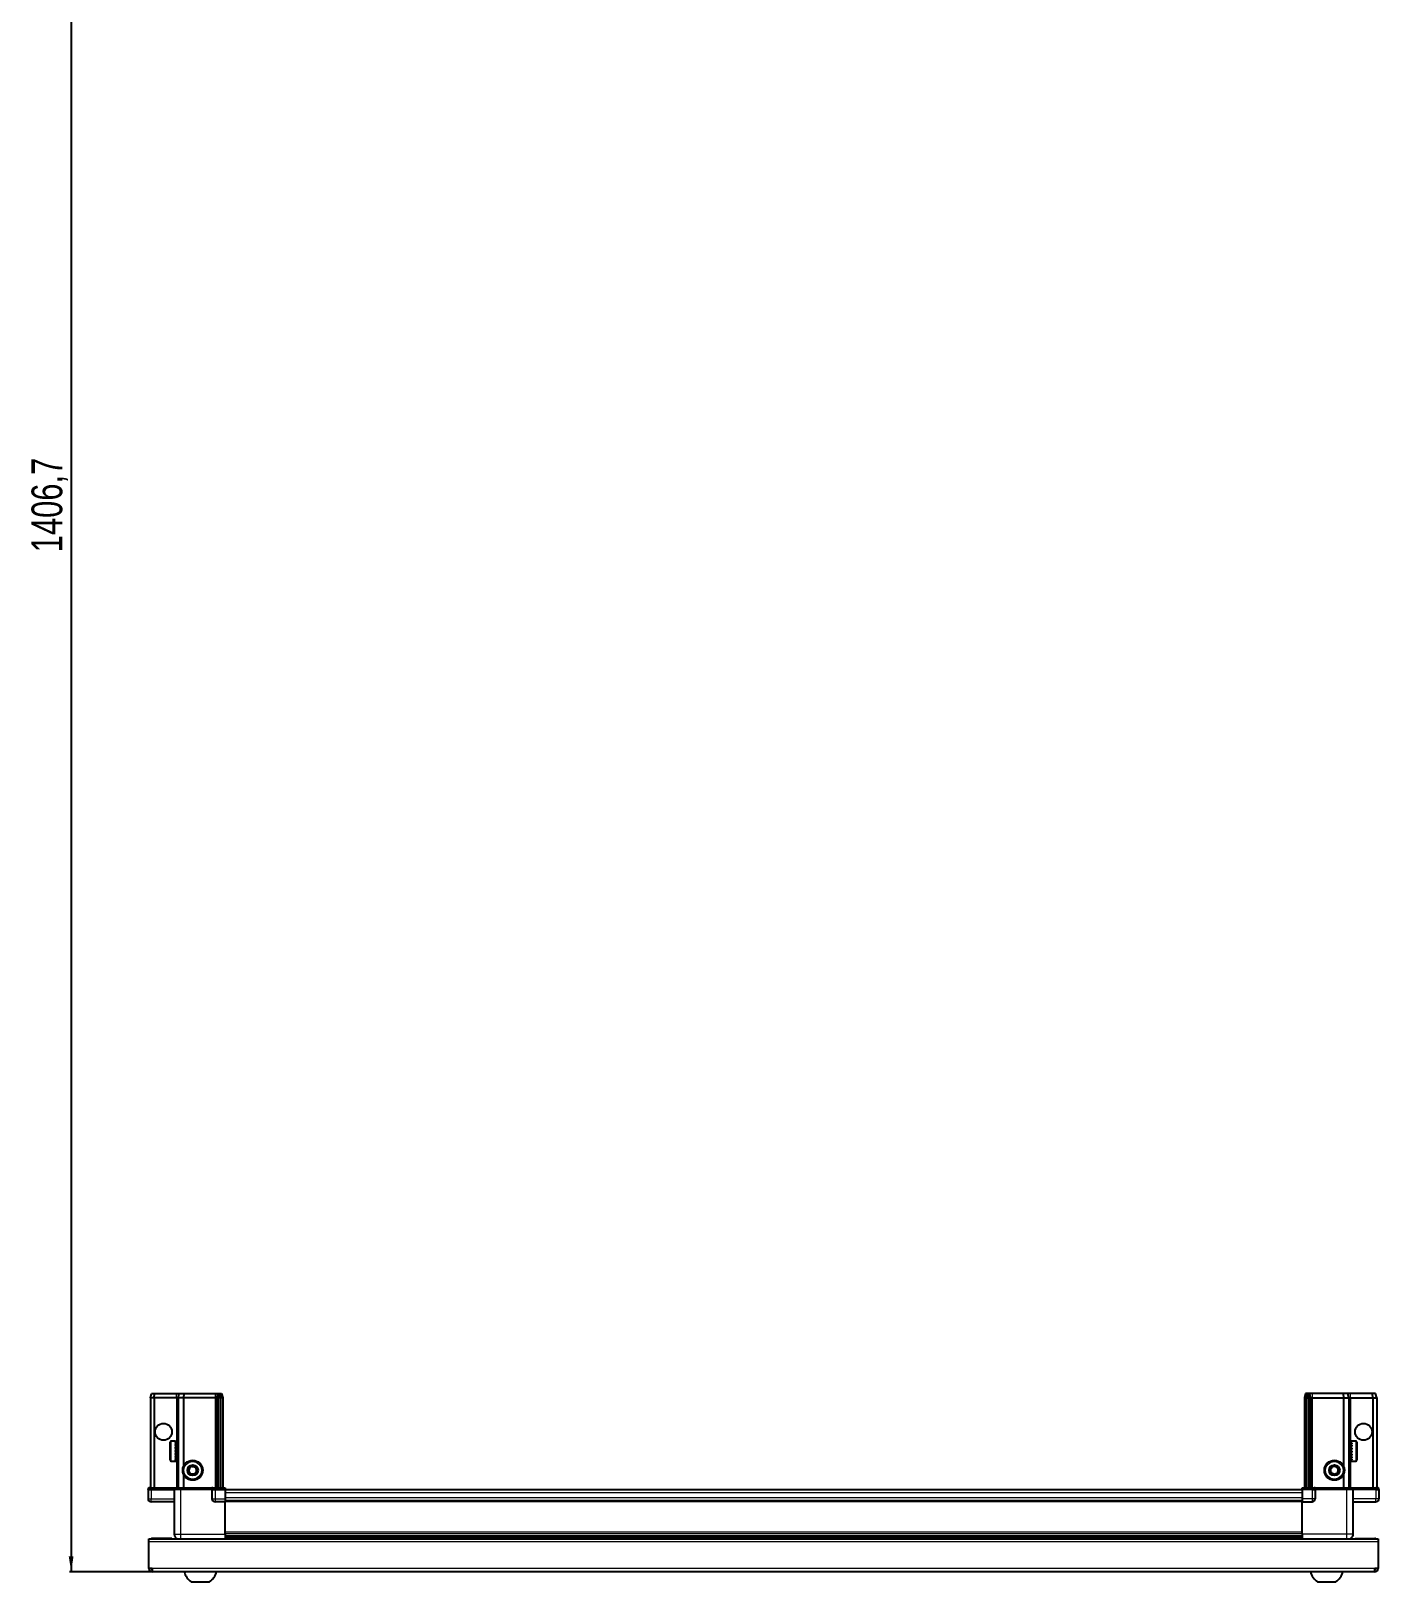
# Model space of a CAD drawing. Header units: millimetres. Extents: x 799 to 4278, y -297 to 1771.
# Drawn here: x 847 to 1723, y -297 to 711 of the extents above; entities that cross this region are included whole.
import ezdxf

# ---------------------------------------------------------------- set-up
doc = ezdxf.new("R2010")
doc.units = ezdxf.units.MM
doc.layers.add('FORMAT', color=7, linetype='Continuous')
doc.styles.add('SLDTEXTSTYLE0', font='TXT', dxfattribs={"width": 0.75})
doc.dimstyles.new('SLDDIMSTYLE0', dxfattribs={"dimtxt": 20, "dimasz": 10, "dimexe": 0, "dimexo": 0.0625, "dimgap": 5, "dimtad": 2, "dimdec": 1, "dimrnd": 1e-09, "dimzin": 12, "dimdsep": 46, "dimtxsty": 'SLDTEXTSTYLE0', "dimsah": 1, "dimcen": 0.09, "dimadec": 0, "dimazin": 3, "dimtfac": 1, "dimtofl": 0, "dimtmove": 0, "dimatfit": 3, "dimfxl": 0, "dimfrac": 2, "dimtolj": 1, "dimtzin": 12, "dimarcsym": 0})

# ---------------------------------------------------------------- blocks, each defined once
blk = doc.blocks.new('_D_8')
at = {"layer": 'FORMAT'}
for p, q in [((925.6, 1116.7), (872.5, 1116.7)), ((873.5, 1116.7), (873.5, -290)), ((926.1, -290), (872.5, -290))]:
    blk.add_line(p, q, dxfattribs=at)
for points in [[(873.5, 1116.7), (871.9, 1106.7), (875, 1106.7)], [(873.5, -290), (875, -280), (871.9, -280)]]:
    blk.add_solid(points, dxfattribs=at)
at = {"layer": 'FORMAT', "insert": (847.7, 372.7), "char_height": 20, "attachment_point": 1, "rotation": 90, "style": 'SLDTEXTSTYLE0'}
blk.add_mtext('1406,7', dxfattribs=at)

msp = doc.modelspace()

# ---------------------------------------------------------------- linework, layer by layer
at = {"color": 7, "linetype": 'Continuous', "lineweight": 25}
for p, q in [((924.97, -177.03), (925.77, -174.03)), ((924.97, -177.03), (924.97, -235.33)), ((927.47, -177.03), (924.97, -177.03)), ((925.77, -174.03), (927.63, -174.03)), ((927.47, -177.03), (927.63, -174.03)), ((927.47, -177.03), (927.47, -235.33)), ((941.97, -177.03), (927.47, -177.03)), ((927.63, -174.03), (941.97, -174.03)), ((941.97, -174.03), (943.77, -174.03)), ((942.97, -177.03), (941.97, -177.03)), ((942.97, -177.03), (943.77, -174.03)), ((946.47, -177.03), (942.97, -177.03)), ((942.97, -177.03), (942.97, -235.33)), ((943.77, -174.03), (946.8, -174.03)), ((946.8, -174.03), (946.47, -177.03)), ((946.47, -177.03), (946.47, -221.53)), ((966.97, -177.03), (946.47, -177.03)), ((946.8, -174.03), (966.97, -174.03)), ((966.97, -174.03), (968.77, -174.03)), ((967.97, -177.03), (966.97, -177.03)), ((968.77, -174.03), (967.97, -177.03)), ((968.97, -177.03), (967.97, -177.03)), ((967.97, -177.03), (967.97, -235.33)), ((968.77, -174.03), (969.51, -174.03)), ((969.51, -174.03), (968.97, -177.03)), ((970.47, -177.03), (968.97, -177.03)), ((968.97, -177.03), (968.97, -235.33)), ((969.51, -174.03), (970.02, -174.03)), ((970.02, -174.03), (970.47, -177.03)), ((970.02, -174.03), (971.17, -174.03)), ((971.97, -177.03), (970.47, -177.03)), ((970.47, -177.03), (970.47, -235.33)), ((971.17, -174.03), (971.97, -177.03)), ((971.97, -177.03), (971.97, -235.33)), ((1675.77, -174.03), (1674.97, -177.03)), ((1674.97, -177.03), (1676.47, -177.03)), ((1674.97, -177.03), (1674.97, -235.33)), ((1676.93, -174.03), (1675.77, -174.03)), ((1676.93, -174.03), (1676.47, -177.03)), ((1676.47, -177.03), (1677.97, -177.03)), ((1676.47, -177.03), (1676.47, -235.33)), ((1677.43, -174.03), (1676.93, -174.03)), ((1677.43, -174.03), (1677.97, -177.03)), ((1678.17, -174.03), (1677.43, -174.03)), ((1677.97, -177.03), (1677.97, -235.33)), ((1677.97, -177.03), (1678.97, -177.03)), ((1678.17, -174.03), (1678.97, -177.03)), ((1679.97, -174.03), (1678.17, -174.03)), ((1678.97, -177.03), (1678.97, -235.33)), ((1678.97, -177.03), (1679.97, -177.03)), ((1700.14, -174.03), (1679.97, -174.03)), ((1679.97, -177.03), (1700.47, -177.03)), ((1700.14, -174.03), (1700.47, -177.03)), ((1703.17, -174.03), (1700.14, -174.03)), ((1700.47, -177.03), (1700.47, -221.53)), ((1700.47, -177.03), (1703.97, -177.03)), ((1703.97, -177.03), (1703.17, -174.03)), ((1704.97, -174.03), (1703.17, -174.03)), ((1703.97, -177.03), (1703.97, -235.33)), ((1703.97, -177.03), (1704.97, -177.03)), ((1719.32, -174.03), (1704.97, -174.03)), ((1704.97, -177.03), (1719.47, -177.03)), ((1719.47, -177.03), (1719.32, -174.03)), ((1721.17, -174.03), (1719.32, -174.03)), ((1719.47, -177.03), (1719.47, -235.33)), ((1719.47, -177.03), (1721.97, -177.03)), ((1721.97, -177.03), (1721.17, -174.03)), ((1721.97, -177.03), (1721.97, -235.33)), ((937.77, -217.23), (937.77, -205.83)), ((940.97, -205.03), (938.57, -205.03)), ((940.97, -205.03), (940.97, -205.03)), ((940.97, -205.03), (941.47, -205.03)), ((940.97, -205.22), (941.47, -205.22)), ((940.97, -205.22), (940.97, -205.44)), ((940.97, -205.44), (941.47, -205.44)), ((940.97, -206.02), (941.47, -206.02)), ((940.97, -206.02), (940.97, -206.44)), ((940.97, -206.44), (941.47, -206.44)), ((940.97, -207.35), (941.47, -207.35)), ((940.97, -207.35), (940.97, -207.94)), ((940.97, -207.94), (941.47, -207.94)), ((940.97, -209.09), (941.47, -209.09)), ((940.97, -209.09), (940.97, -209.79)), ((940.97, -209.79), (941.47, -209.79)), ((940.97, -211.07), (941.47, -211.07)), ((940.97, -211.07), (940.97, -211.81)), ((940.97, -211.22), (941.47, -211.22)), ((941.47, -205.22), (941.47, -205.03)), ((941.47, -205.44), (941.47, -205.22)), ((941.47, -206.02), (941.47, -205.44)), ((941.47, -206.44), (941.47, -206.02)), ((941.47, -207.35), (941.47, -206.44)), ((941.57, -207.13), (941.47, -207.13)), ((941.47, -207.94), (941.47, -207.35)), ((941.47, -209.09), (941.47, -207.94)), ((941.47, -209.79), (941.47, -209.09)), ((941.47, -211.07), (941.47, -209.79)), ((941.47, -211.22), (941.47, -211.07)), ((941.57, -215.93), (941.57, -207.13)), ((942.45, -208.22), (941.97, -207.53)), ((941.97, -215.53), (941.97, -207.53)), ((942.94, -207.53), (942.45, -208.22)), ((942.45, -214.84), (942.45, -208.22)), ((942.97, -207.53), (942.94, -207.53)), ((942.94, -215.53), (942.94, -207.53)), ((1704, -207.53), (1703.97, -207.53)), ((1704.49, -208.22), (1704, -207.53)), ((1704, -207.53), (1704, -215.53)), ((1704.97, -207.53), (1704.49, -208.22)), ((1704.49, -208.22), (1704.49, -214.84)), ((1704.97, -207.53), (1704.97, -215.53)), ((1705.47, -207.13), (1705.37, -207.13)), ((1705.37, -207.13), (1705.37, -215.93)), ((1708.37, -205.03), (1705.47, -205.03)), ((1705.97, -205.03), (1705.47, -205.03)), ((1705.47, -205.03), (1705.47, -205.08)), ((1705.47, -205.08), (1705.47, -205.36)), ((1705.97, -205.08), (1705.47, -205.08)), ((1705.97, -205.36), (1705.47, -205.36)), ((1705.47, -205.36), (1705.47, -205.63)), ((1705.97, -205.63), (1705.47, -205.63)), ((1705.47, -205.63), (1705.47, -206.3)), ((1705.97, -206.3), (1705.47, -206.3)), ((1705.47, -206.3), (1705.47, -206.77)), ((1705.47, -206.77), (1705.47, -207.75)), ((1705.97, -206.77), (1705.47, -206.77)), ((1705.97, -207.75), (1705.47, -207.75)), ((1705.47, -207.75), (1705.47, -208.37)), ((1705.47, -208.37), (1705.47, -209.57)), ((1705.97, -208.37), (1705.47, -208.37)), ((1705.97, -209.57), (1705.47, -209.57)), ((1705.47, -209.57), (1705.47, -210.2)), ((1705.97, -210.2), (1705.47, -210.2)), ((1705.47, -210.28), (1705.47, -211.58)), ((1705.97, -210.28), (1705.47, -210.28)), ((1705.97, -211.58), (1705.47, -211.58)), ((1705.97, -205.08), (1705.97, -205.03)), ((1705.97, -205.63), (1705.97, -205.36)), ((1705.97, -206.77), (1705.97, -206.3)), ((1705.97, -208.37), (1705.97, -207.75)), ((1705.97, -210.28), (1705.97, -209.57)), ((1705.97, -212.31), (1705.97, -211.58)), ((1709.17, -205.83), (1709.17, -217.23)), ((938.57, -218.03), (940.97, -218.03)), ((940.97, -211.72), (941.47, -211.72)), ((940.97, -211.81), (941.47, -211.81)), ((940.97, -213.1), (941.47, -213.1)), ((940.97, -213.1), (940.97, -213.81)), ((940.97, -213.81), (941.47, -213.81)), ((940.97, -214.97), (941.47, -214.97)), ((940.97, -214.97), (940.97, -215.58)), ((940.97, -215.58), (941.47, -215.58)), ((940.97, -216.51), (941.47, -216.51)), ((940.97, -216.51), (940.97, -216.95)), ((940.97, -216.95), (941.47, -216.95)), ((940.97, -217.55), (941.47, -217.55)), ((940.97, -217.55), (940.97, -217.79)), ((940.97, -217.79), (941.47, -217.79)), ((940.97, -218.01), (941.47, -218.01)), ((940.97, -218.01), (940.97, -218.03)), ((940.97, -218.02), (941.47, -218.02)), ((941.47, -211.81), (941.47, -211.72)), ((941.47, -213.1), (941.47, -211.81)), ((941.47, -213.81), (941.47, -213.1)), ((941.47, -214.97), (941.47, -213.81)), ((941.47, -215.58), (941.47, -214.97)), ((941.47, -216.51), (941.47, -215.58)), ((941.47, -215.93), (941.57, -215.93)), ((941.47, -216.95), (941.47, -216.51)), ((941.47, -217.55), (941.47, -216.95)), ((941.47, -217.79), (941.47, -217.55)), ((941.47, -218.01), (941.47, -217.79)), ((941.47, -218.02), (941.47, -218.01)), ((941.97, -215.53), (942.45, -214.84)), ((942.45, -214.84), (942.94, -215.53)), ((942.94, -215.53), (942.97, -215.53)), ((1703.97, -215.53), (1704, -215.53)), ((1704, -215.53), (1704.49, -214.84)), ((1704.49, -214.84), (1704.97, -215.53)), ((1705.37, -215.93), (1705.47, -215.93)), ((1705.97, -212.06), (1705.47, -212.06)), ((1705.47, -212.06), (1705.47, -212.31)), ((1705.47, -212.31), (1705.47, -213.58)), ((1705.97, -212.31), (1705.47, -212.31)), ((1705.97, -213.58), (1705.47, -213.58)), ((1705.47, -213.58), (1705.47, -214.27)), ((1705.47, -214.27), (1705.47, -215.39)), ((1705.97, -214.27), (1705.47, -214.27)), ((1705.97, -215.39), (1705.47, -215.39)), ((1705.47, -215.39), (1705.47, -215.96)), ((1705.47, -215.96), (1705.47, -216.82)), ((1705.97, -215.96), (1705.47, -215.96)), ((1705.97, -216.82), (1705.47, -216.82)), ((1705.47, -216.82), (1705.47, -217.21)), ((1705.47, -217.21), (1705.47, -217.72)), ((1705.97, -217.21), (1705.47, -217.21)), ((1705.97, -217.72), (1705.47, -217.72)), ((1705.47, -217.72), (1705.47, -217.91)), ((1705.47, -217.91), (1705.47, -218.03)), ((1705.97, -217.91), (1705.47, -217.91)), ((1705.47, -218.03), (1708.37, -218.03)), ((1705.97, -214.27), (1705.97, -213.58)), ((1705.97, -215.96), (1705.97, -215.39)), ((1705.97, -217.21), (1705.97, -216.82)), ((1705.97, -217.91), (1705.97, -217.72)), ((946.47, -226.53), (946.47, -235.33)), ((1700.47, -226.53), (1700.47, -235.33)), ((923.97, -235.33), (923.47, -236.19)), ((923.47, -236.53), (923.47, -236.19)), ((923.47, -236.53), (925.47, -236.53)), ((923.47, -236.53), (923.47, -242.53)), ((925.47, -235.33), (923.97, -235.33)), ((925.47, -235.33), (940.27, -235.33)), ((940.27, -236.53), (925.47, -236.53)), ((925.47, -236.53), (940.27, -236.53)), ((940.27, -235.33), (940.47, -235.33)), ((940.47, -236.53), (940.27, -236.53)), ((940.47, -236.53), (940.47, -235.33)), ((940.47, -235.33), (944.47, -235.33)), ((944.47, -236.53), (940.47, -236.53)), ((940.47, -236.53), (940.47, -265.53)), ((944.47, -235.33), (964.77, -235.33)), ((964.77, -236.53), (944.47, -236.53)), ((964.77, -235.33), (964.97, -235.33)), ((964.97, -236.53), (964.77, -236.53)), ((964.97, -236.53), (964.97, -235.33)), ((965.65, -235.33), (964.97, -235.33)), ((964.97, -236.53), (966.97, -236.53)), ((964.97, -236.53), (964.97, -242.53)), ((965.65, -235.33), (973.47, -235.33)), ((973.47, -236.19), (966.97, -236.19)), ((973.47, -236.53), (966.97, -236.53)), ((966.97, -236.53), (973.47, -236.53)), ((973.47, -235.33), (973.47, -236.19)), ((973.47, -236.19), (973.47, -236.19)), ((973.47, -236.53), (973.47, -236.19)), ((973.47, -236.53), (973.47, -236.53)), ((973.47, -236.53), (973.47, -242.53)), ((1673.47, -236.68), (973.47, -236.68)), ((1673.47, -235.33), (1681.29, -235.33)), ((1673.47, -236.19), (1673.47, -235.33)), ((1679.97, -236.19), (1673.47, -236.19)), ((1673.47, -236.53), (1673.47, -236.19)), ((1679.97, -236.53), (1673.47, -236.53)), ((1673.47, -236.53), (1673.47, -242.53)), ((1679.97, -236.53), (1681.97, -236.53)), ((1681.97, -236.53), (1679.97, -236.53)), ((1681.97, -235.33), (1681.29, -235.33)), ((1681.97, -236.53), (1681.97, -235.33)), ((1681.97, -235.33), (1682.17, -235.33)), ((1682.17, -236.53), (1681.97, -236.53)), ((1681.97, -236.53), (1681.97, -242.53)), ((1682.17, -235.33), (1702.47, -235.33)), ((1702.47, -236.53), (1682.17, -236.53)), ((1702.47, -235.33), (1706.47, -235.33)), ((1706.47, -236.53), (1702.47, -236.53)), ((1706.47, -236.53), (1706.47, -235.33)), ((1706.47, -235.33), (1706.67, -235.33)), ((1706.67, -236.53), (1706.47, -236.53)), ((1706.47, -236.53), (1706.47, -265.53)), ((1706.67, -235.33), (1721.47, -235.33)), ((1721.47, -236.53), (1706.67, -236.53)), ((1722.97, -235.33), (1721.47, -235.33)), ((1721.47, -236.53), (1723.47, -236.53)), ((1723.47, -236.19), (1722.97, -235.33)), ((1723.47, -236.19), (1722.97, -235.33)), ((1723.47, -236.53), (1723.47, -236.19)), ((1723.47, -236.53), (1723.47, -236.19)), ((1723.47, -236.53), (1723.47, -236.53)), ((1723.47, -236.53), (1723.47, -242.53)), ((940.47, -244.53), (925.47, -244.53)), ((973.47, -244.53), (966.97, -244.53)), ((973.47, -242.53), (973.47, -244.53)), ((1673.47, -243.88), (973.47, -243.88)), ((973.47, -265.53), (973.47, -244.53)), ((1673.47, -242.53), (1673.47, -244.53)), ((1673.47, -244.53), (1679.97, -244.53)), ((1673.47, -265.53), (1673.47, -244.53)), ((1706.47, -244.53), (1721.47, -244.53)), ((923.97, -270.63), (923.97, -268.53)), ((923.97, -268.53), (1722.97, -268.53)), ((923.97, -287.93), (923.97, -270.63)), ((938.97, -268.43), (926.07, -268.43)), ((938.97, -268.43), (938.97, -268.53)), ((973.47, -266.55), (1673.47, -266.55)), ((973.47, -266.59), (1673.47, -266.59)), ((997.35, -268.38), (973.47, -268.38)), ((991.97, -268.53), (991.97, -268.38)), ((992.01, -268.53), (992.01, -268.38)), ((992.28, -268.53), (992.28, -268.38)), ((992.54, -268.53), (992.54, -268.38)), ((993.19, -268.53), (993.19, -268.38)), ((993.66, -268.53), (993.66, -268.38)), ((994.62, -268.53), (994.62, -268.38)), ((995.24, -268.53), (995.24, -268.38)), ((996.43, -268.53), (996.43, -268.38)), ((997.09, -268.53), (997.09, -268.38)), ((997.14, -268.53), (997.14, -268.38)), ((998.44, -268.38), (997.35, -268.38)), ((999.17, -268.38), (998.44, -268.38)), ((998.44, -268.53), (998.44, -268.38)), ((998.44, -268.38), (998.44, -268.38)), ((998.45, -268.53), (998.45, -268.38)), ((998.95, -268.53), (998.95, -268.38)), ((999.17, -268.53), (999.17, -268.38)), ((999.59, -268.38), (999.17, -268.38)), ((999.17, -268.38), (999.17, -268.38)), ((1647.35, -268.38), (999.59, -268.38)), ((1000.45, -268.53), (1000.45, -268.38)), ((1001.14, -268.53), (1001.14, -268.38)), ((1002.26, -268.53), (1002.26, -268.38)), ((1002.84, -268.53), (1002.84, -268.38)), ((1003.71, -268.53), (1003.71, -268.38)), ((1004.11, -268.53), (1004.11, -268.38)), ((1004.64, -268.53), (1004.64, -268.38)), ((1004.83, -268.53), (1004.83, -268.38)), ((1004.97, -268.53), (1004.97, -268.38)), ((1641.97, -268.53), (1641.97, -268.38)), ((1642.14, -268.53), (1642.14, -268.38)), ((1642.35, -268.53), (1642.35, -268.38)), ((1642.91, -268.53), (1642.91, -268.38)), ((1643.33, -268.53), (1643.33, -268.38)), ((1644.23, -268.53), (1644.23, -268.38)), ((1644.82, -268.53), (1644.82, -268.38)), ((1645.96, -268.53), (1645.96, -268.38)), ((1646.66, -268.53), (1646.66, -268.38)), ((1647.93, -268.38), (1647.35, -268.38)), ((1647.93, -268.53), (1647.93, -268.38)), ((1647.94, -268.38), (1647.93, -268.38)), ((1648.67, -268.38), (1647.94, -268.38)), ((1648.11, -268.53), (1648.11, -268.38)), ((1648.61, -268.53), (1648.61, -268.38)), ((1648.67, -268.53), (1648.67, -268.38)), ((1649.59, -268.38), (1648.67, -268.38)), ((1648.67, -268.38), (1648.67, -268.38)), ((1673.47, -268.38), (1649.59, -268.38)), ((1649.96, -268.53), (1649.96, -268.38)), ((1650.67, -268.53), (1650.67, -268.38)), ((1651.84, -268.53), (1651.84, -268.38)), ((1652.45, -268.53), (1652.45, -268.38)), ((1653.4, -268.53), (1653.4, -268.38)), ((1653.85, -268.53), (1653.85, -268.38)), ((1654.47, -268.53), (1654.47, -268.38)), ((1654.71, -268.53), (1654.71, -268.38)), ((1654.95, -268.53), (1654.95, -268.38)), ((1654.97, -268.53), (1654.97, -268.38)), ((1707.97, -268.43), (1707.97, -268.53)), ((1707.97, -268.43), (1720.87, -268.43)), ((1722.97, -268.53), (1722.97, -270.63)), ((1722.97, -270.63), (1722.97, -287.93)), ((926.07, -287.93), (923.97, -287.93)), ((926.07, -287.93), (926.07, -290.03)), ((1720.87, -290.03), (926.07, -290.03)), ((1722.97, -287.93), (1720.87, -287.93)), ((1720.87, -290.03), (1720.87, -287.93)), ((951.47, -296.63), (963.47, -296.63)), ((1683.47, -296.63), (1695.47, -296.63))]:
    msp.add_line(p, q, dxfattribs=at)
at = {"color": 8, "linetype": 'Continuous', "lineweight": 18}
for p, q in [((941.97, -177.03), (941.97, -174.03)), ((941.97, -177.03), (941.97, -207.53)), ((966.97, -174.03), (966.97, -177.03)), ((966.97, -177.03), (966.97, -235.33)), ((1679.97, -174.03), (1679.97, -177.03)), ((1679.97, -177.03), (1679.97, -235.33)), ((1704.97, -177.03), (1704.97, -174.03)), ((1704.97, -177.03), (1704.97, -207.53)), ((938.57, -218.03), (938.57, -205.03)), ((1708.37, -205.03), (1708.37, -218.03)), ((941.97, -215.53), (941.97, -235.33)), ((1704.97, -215.53), (1704.97, -235.33)), ((925.47, -236.53), (925.47, -235.33)), ((925.47, -236.53), (925.47, -242.53)), ((940.27, -236.53), (940.27, -235.33)), ((944.47, -236.53), (944.47, -235.33)), ((944.47, -236.53), (944.47, -265.53)), ((964.77, -236.53), (964.77, -235.33)), ((966.97, -236.53), (966.97, -236.19)), ((966.97, -236.53), (966.97, -242.53)), ((973.47, -236.53), (973.47, -236.19)), ((1673.47, -238.68), (973.47, -238.68)), ((1673.47, -241.88), (973.47, -241.88)), ((1679.97, -236.53), (1679.97, -236.19)), ((1679.97, -236.53), (1679.97, -242.53)), ((1682.17, -235.33), (1682.17, -236.53)), ((1702.47, -236.53), (1702.47, -235.33)), ((1702.47, -236.53), (1702.47, -265.53)), ((1706.67, -235.33), (1706.67, -236.53)), ((1721.47, -236.53), (1721.47, -235.33)), ((1721.47, -236.53), (1721.47, -242.53)), ((923.47, -242.53), (925.47, -242.53)), ((925.47, -242.53), (940.47, -242.53)), ((925.47, -244.53), (925.47, -242.53)), ((964.97, -242.53), (966.97, -242.53)), ((966.97, -242.53), (973.47, -242.53)), ((966.97, -242.53), (966.97, -244.53)), ((1673.47, -244.53), (973.47, -244.53)), ((1679.97, -242.53), (1673.47, -242.53)), ((1681.97, -242.53), (1679.97, -242.53)), ((1679.97, -242.53), (1679.97, -244.53)), ((1721.47, -242.53), (1706.47, -242.53)), ((1723.47, -242.53), (1721.47, -242.53)), ((1721.47, -244.53), (1721.47, -242.53)), ((1722.97, -270.63), (923.97, -270.63)), ((926.07, -268.53), (926.07, -268.43)), ((944.47, -265.53), (973.47, -265.53)), ((973.47, -263.93), (1673.47, -263.93)), ((1673.47, -265.34), (973.47, -265.34)), ((973.47, -267.79), (1673.47, -267.79)), ((1702.47, -265.53), (1673.47, -265.53)), ((1720.87, -268.53), (1720.87, -268.43)), ((1720.87, -287.93), (926.07, -287.93))]:
    msp.add_line(p, q, dxfattribs=at)
at = {"color": 7, "linetype": 'Continuous', "lineweight": 25, "flags": 128}
for points in [[(926.07, -268.43), (925.66, -268.47), (925.43, -268.53)], [(1721.51, -268.53), (1721.28, -268.47), (1720.87, -268.43)]]:
    msp.add_lwpolyline(points, dxfattribs=at)
at = {"color": 7, "linetype": 'Continuous', "lineweight": 25}
for centre, radius in [((933.47, -199.03), 5.5), ((1713.47, -199.03), 5.5), ((952.47, -224.03), 6.5), ((952.47, -224.03), 3.46), ((1694.47, -224.03), 6.5), ((1694.47, -224.03), 3.46)]:
    msp.add_circle(centre, radius, dxfattribs=at)
at = {"color": 8, "linetype": 'Continuous', "lineweight": 18}
for centre in [(952.47, -224.03), (1694.47, -224.03)]:
    msp.add_circle(centre, 5.7, dxfattribs=at)
at = {"color": 7, "linetype": 'Continuous', "lineweight": 25}
for centre, radius, start, end in [((938.57, -205.83), 0.8, 90, 180), ((941.97, -207.13), 0.4, 180, 270), ((1704.97, -207.13), 0.4, 270, 0), ((1708.37, -205.83), 0.8, 360, 90), ((938.57, -217.23), 0.8, 180, 270), ((941.97, -215.93), 0.4, 90, 180), ((952.47, -224.03), 2.5, 87.37605, 147.37605), ((952.47, -224.03), 2.5, 27.37605, 87.37605), ((1694.47, -224.03), 2.5, 74.67671, 134.67671), ((1694.47, -224.03), 2.5, 14.67671, 74.67671), ((1704.97, -215.93), 0.4, 360, 90), ((1708.37, -217.23), 0.8, 270, 0), ((952.47, -224.03), 2.5, 147.37605, 207.37605), ((952.47, -224.03), 2.5, 207.37605, 267.37605), ((952.47, -224.03), 2.5, 267.37605, 327.37605), ((952.47, -224.03), 2.5, 327.37605, 27.37605), ((1694.47, -224.03), 2.5, 134.67671, 194.67671), ((1694.47, -224.03), 2.5, 194.67671, 254.67671), ((1694.47, -224.03), 2.5, 254.67671, 314.67671), ((1694.47, -224.03), 2.5, 314.67671, 14.67671), ((925.47, -242.53), 2, 180, 270), ((966.97, -242.53), 2, 180, 270), ((1679.97, -242.53), 2, 270, 0), ((1721.47, -242.53), 2, 270, 0), ((926.07, -287.93), 2.1, 180, 270), ((926.07, -287.93), 0.6, 180, 270), ((958.5, -287), 11.91, 194.70035, 233.8734), ((956.45, -287), 11.91, 306.1266, 345.29965), ((1690.5, -287), 11.91, 194.70035, 233.8734), ((1688.45, -287), 11.91, 306.1266, 345.29965), ((1720.87, -287.93), 2.1, 270, 0), ((1720.87, -287.93), 0.6, 270, 0)]:
    msp.add_arc(centre, radius, start, end, dxfattribs=at)
for centre, start_param, end_param in [((966.97, -232.73), 2.4188584, 3.1415927), ((1679.97, -232.73), 3.1415927, 3.8643269)]:
    msp.add_ellipse(centre, major_axis=(0, 3.46), ratio=0.5773503, start_param=start_param, end_param=end_param, dxfattribs=at)
for points, knots in [([(949.59, -223.9), (949.86, -223.46), (950.39, -222.65), (950.9, -221.84), (951.14, -221.46)], [0, 0, 0, 0, 0.5346859, 1, 1, 1, 1]), ([(951.14, -221.46), (951.66, -221.49), (952.62, -221.53), (953.58, -221.58), (954.03, -221.6)], [0, 0, 0, 0, 0.5346859, 1, 1, 1, 1]), ([(954.03, -221.6), (954.19, -221.9), (954.56, -222.63), (955.02, -223.52), (955.3, -224.05), (955.35, -224.16)], [0, 0, 0, 0, 0.3629006, 0.8668753, 1, 1, 1, 1]), ([(1691.69, -223.26), (1692.05, -222.9), (1692.74, -222.22), (1693.42, -221.55), (1693.74, -221.24)], [0, 0, 0, 0, 0.53468586, 1, 1, 1, 1]), ([(1693.74, -221.24), (1694.24, -221.37), (1695.17, -221.63), (1696.09, -221.88), (1696.52, -222)], [0, 0, 0, 0, 0.5346859, 1, 1, 1, 1]), ([(950.91, -226.46), (950.86, -226.35), (950.58, -225.82), (950.12, -224.93), (949.75, -224.2), (949.59, -223.9)], [0, 0, 0, 0, 0.1331247, 0.6370994, 1, 1, 1, 1]), ([(953.8, -226.59), (953.28, -226.57), (952.32, -226.52), (951.36, -226.48), (950.91, -226.46)], [0, 0, 0, 0, 0.5346859, 1, 1, 1, 1]), ([(955.35, -224.16), (955.08, -224.59), (954.56, -225.41), (954.04, -226.22), (953.8, -226.59)], [0, 0, 0, 0, 0.53468586, 1, 1, 1, 1]), ([(1692.42, -226.06), (1692.33, -225.72), (1692.12, -224.93), (1691.87, -223.96), (1691.72, -223.39), (1691.69, -223.26)], [0, 0, 0, 0, 0.3629006, 0.8668753, 1, 1, 1, 1]), ([(1695.2, -226.82), (1694.7, -226.68), (1693.77, -226.43), (1692.85, -226.18), (1692.42, -226.06)], [0, 0, 0, 0, 0.5346859, 1, 1, 1, 1]), ([(1697.25, -224.79), (1696.89, -225.15), (1696.2, -225.83), (1695.52, -226.51), (1695.2, -226.82)], [0, 0, 0, 0, 0.5346859, 1, 1, 1, 1]), ([(1696.52, -222), (1696.56, -222.12), (1696.71, -222.7), (1696.96, -223.66), (1697.17, -224.46), (1697.25, -224.79)], [0, 0, 0, 0, 0.1331247, 0.6370994, 1, 1, 1, 1]), ([(940.47, -265.53), (940.52, -265.97), (940.59, -266.64), (941.02, -267.46), (941.48, -268.01), (941.88, -268.37), (942.15, -268.5), (942.19, -268.53)], [0, 0, 0, 0, 0.3630185, 0.5584377, 0.7580039, 0.9575702, 1, 1, 1, 1]), ([(973.47, -265.53), (973.47, -265.92), (973.47, -266.71), (973.47, -267.73), (973.47, -268.36), (973.47, -268.52), (973.47, -268.53)], [0, 0, 0, 0, 0.3255201, 0.6510403, 0.9765604, 1, 1, 1, 1]), ([(1673.47, -265.53), (1673.47, -265.92), (1673.47, -266.71), (1673.47, -267.73), (1673.47, -268.36), (1673.47, -268.52), (1673.47, -268.53)], [0, 0, 0, 0, 0.3255201, 0.6510403, 0.9765604, 1, 1, 1, 1]), ([(1706.47, -265.53), (1706.42, -265.97), (1706.35, -266.64), (1705.92, -267.46), (1705.46, -268.01), (1705.06, -268.37), (1704.8, -268.5), (1704.75, -268.53)], [0, 0, 0, 0, 0.3630185, 0.5584377, 0.7580039, 0.9575702, 1, 1, 1, 1])]:
    msp.add_open_spline(points, degree=3, knots=knots, dxfattribs=at)
at = {"color": 8, "linetype": 'Continuous', "lineweight": 18}
for points in [[(940.47, -265.53), (940.53, -265.53), (940.65, -265.53), (941.58, -265.53), (942.9, -265.53), (943.95, -265.53), (944.47, -265.53)], [(1706.47, -265.53), (1706.41, -265.53), (1706.29, -265.53), (1705.37, -265.53), (1704.04, -265.53), (1702.99, -265.53), (1702.47, -265.53)]]:
    msp.add_open_spline(points, degree=3, dxfattribs=at)
for points, knots in [([(944.47, -265.53), (944.47, -265.97), (944.47, -266.64), (944.47, -267.46), (944.47, -268.01), (944.47, -268.37), (944.47, -268.5), (944.47, -268.53)], [0, 0, 0, 0, 0.36301846, 0.55843766, 0.75800394, 0.95757021, 1, 1, 1, 1]), ([(1702.47, -265.53), (1702.47, -265.97), (1702.47, -266.64), (1702.47, -267.46), (1702.47, -268.01), (1702.47, -268.37), (1702.47, -268.5), (1702.47, -268.53)], [0, 0, 0, 0, 0.3630185, 0.5584377, 0.7580039, 0.9575702, 1, 1, 1, 1])]:
    msp.add_open_spline(points, degree=3, knots=knots, dxfattribs=at)

# ---------------------------------------------------------------- dimensions: what is measured, and where the dimension line sits
at = {"layer": 'FORMAT'}
dim = msp.add_linear_dim(base=(873.47, -290.03), p1=(925.57, 1116.67), p2=(926.07, -290.03), angle=90, dimstyle='SLDDIMSTYLE0', dxfattribs=at)
dim.commit()
dim.dimension.update_dxf_attribs({"geometry": '_D_8', "text_midpoint": (873.47, 413.32), "dimtype": 160})

doc.saveas('drawing.dxf')
